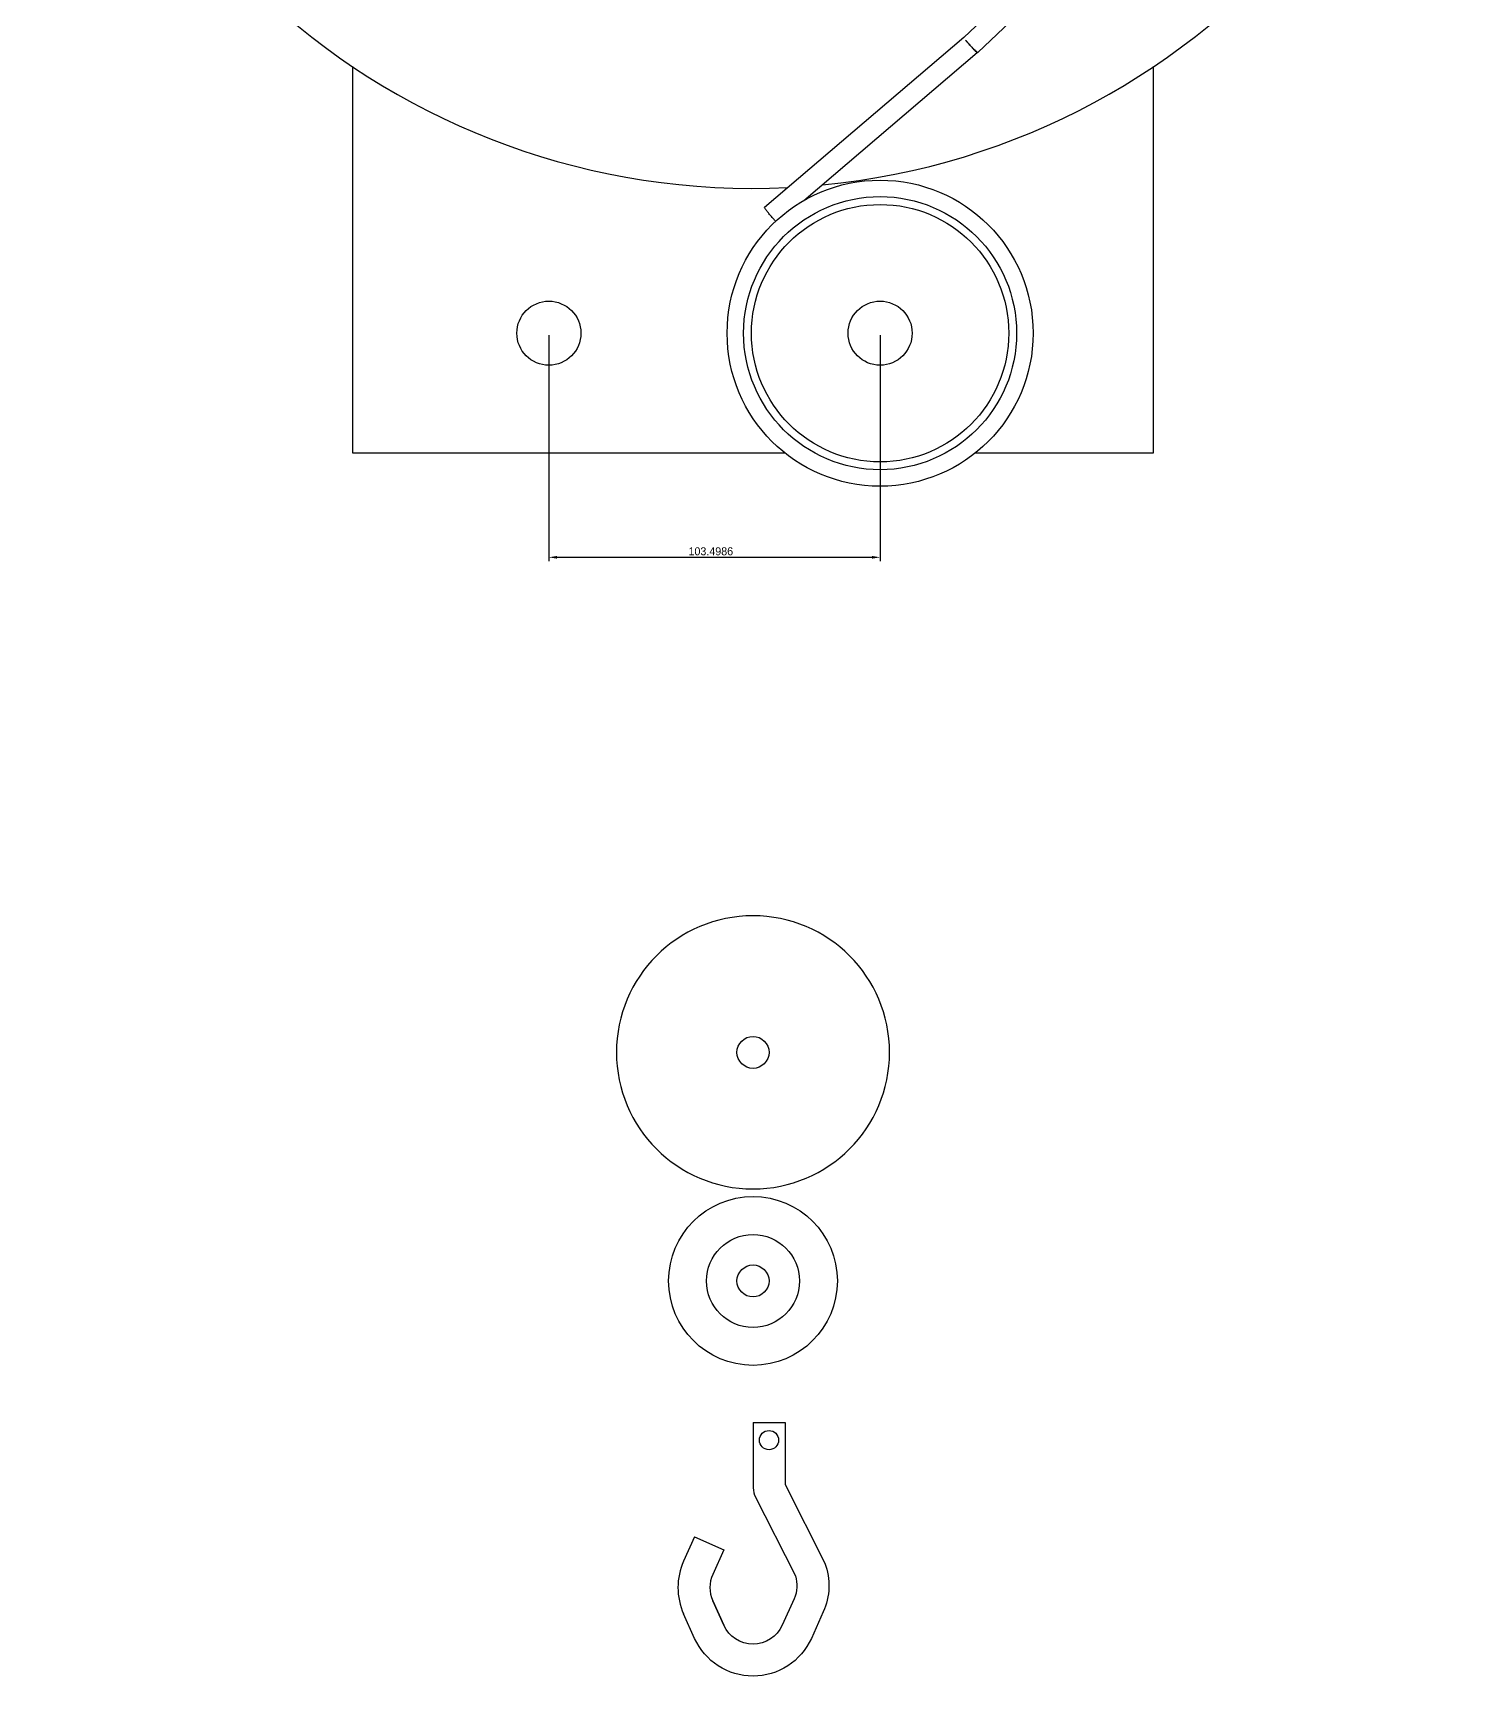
# Model space of a CAD drawing. Extents: x -8712 to 1826, y -2785 to 399.
# Drawn here: x -4995 to -4545, y -914 to -401 of the extents above; entities that cross this region are included whole.
import ezdxf

# ---------------------------------------------------------------- set-up
doc = ezdxf.new("R2010")
doc.units = 0
doc.layers.get('0').update_dxf_attribs({"linetype": 'CONTINUOUS'})
doc.layers.get('DEFPOINTS').update_dxf_attribs({"linetype": 'CONTINUOUS'})
doc.layers.add('DIMENSION', color=7, linetype='CONTINUOUS')
doc.dimstyles.new('ISO-25', dxfattribs={"dimtxt": 2.5, "dimasz": 2.5, "dimexe": 1.25, "dimexo": 0.625, "dimtad": 1, "dimcen": 2.5, "dimazin": 3, "dimtfac": 1, "dimtmove": 0, "dimatfit": 3})

# ---------------------------------------------------------------- blocks, each defined once
blk = doc.blocks.new('*D2')
at = {"layer": 'DEFPOINTS', "color": 0}
for p in [(-4833.560774, -494.670514), (-4730.06222, -494.670514), (-4730.06222, -564.670514)]:
    blk.add_point(p, dxfattribs=at)
at = {"layer": 'DIMENSION', "color": 0}
for p, q in [((-4833.560774, -495.295514), (-4833.560774, -565.920514)), ((-4730.06222, -495.295514), (-4730.06222, -565.920514)), ((-4831.060774, -564.670514), (-4732.56222, -564.670514))]:
    blk.add_line(p, q, dxfattribs=at)
for points in [[(-4831.060774, -564.253847), (-4831.060774, -565.087181), (-4833.560774, -564.670514)], [(-4732.56222, -565.087181), (-4732.56222, -564.253847), (-4730.06222, -564.670514)]]:
    blk.add_solid(points, dxfattribs=at)
at = {"layer": 'DIMENSION', "color": 0, "linetype": 'CONTINUOUS'}
blk.add_text('103.4986', height=2.5, dxfattribs=at).set_placement((-4789.936497, -564.045514))

msp = doc.modelspace()

# ---------------------------------------------------------------- linework, layer by layer
at = {"color": 1}
for p, q in [((-4610.913036, -323.146681), (-4699.582784, -407.01265)), ((-4659.184719, -360.000599), (-4703.927038, -402.318955)), ((-4703.926635, -402.318574), (-4766.215656, -455.398922)), ((-4703.365861, -403.197947), (-4703.367625, -403.195874)), ((-4703.208015, -403.379931), (-4703.365861, -403.197947)), ((-4703.289464, -403.125427), (-4703.28769, -403.127757)), ((-4703.28769, -403.127757), (-4703.139557, -403.318463)), ((-4703.036462, -403.574571), (-4703.208015, -403.379931)), ((-4703.139557, -403.318463), (-4702.978376, -403.522415)), ((-4702.852852, -403.77999), (-4703.036462, -403.574571)), ((-4702.978376, -403.522415), (-4702.805698, -403.73765)), ((-4702.658956, -403.994211), (-4702.852852, -403.77999)), ((-4702.805698, -403.73765), (-4702.623187, -403.962094)), ((-4702.456639, -404.215171), (-4702.658956, -403.994211)), ((-4702.623187, -403.962094), (-4702.4326, -404.193586)), ((-4702.247851, -404.440742), (-4702.456639, -404.215171)), ((-4702.4326, -404.193586), (-4702.235774, -404.429897)), ((-4702.034603, -404.668751), (-4702.247851, -404.440742)), ((-4702.235774, -404.429897), (-4702.034603, -404.668751)), ((-4701.818947, -404.897002), (-4702.034603, -404.668751)), ((-4702.034603, -404.668751), (-4701.831024, -404.907847)), ((-4701.831024, -404.907847), (-4701.626999, -405.144883)), ((-4701.60296, -405.123298), (-4701.818947, -404.897002)), ((-4701.626999, -405.144883), (-4701.424493, -405.377577)), ((-4701.388724, -405.345459), (-4701.60296, -405.123298)), ((-4701.424493, -405.377577), (-4701.225455, -405.603686)), ((-4701.178301, -405.561346), (-4701.388724, -405.345459)), ((-4699.705412, -407.122758), (-4753.881243, -453.289352)), ((-4701.225455, -405.603686), (-4701.031803, -405.821034)), ((-4700.973717, -405.768878), (-4701.178301, -405.561346)), ((-4701.031803, -405.821034), (-4700.8454, -406.027528)), ((-4700.776943, -405.966059), (-4700.973717, -405.768878)), ((-4700.8454, -406.027528), (-4700.668044, -406.221178)), ((-4700.589873, -406.150988), (-4700.776943, -405.966059)), ((-4700.668044, -406.221178), (-4700.501441, -406.40012)), ((-4700.414311, -406.321885), (-4700.589873, -406.150988)), ((-4700.501441, -406.40012), (-4700.347196, -406.562631)), ((-4700.251945, -406.477104), (-4700.414311, -406.321885)), ((-4700.347196, -406.562631), (-4700.206794, -406.707145)), ((-4700.10434, -406.61515), (-4700.251945, -406.477104)), ((-4700.206794, -406.707145), (-4700.081589, -406.83227)), ((-4699.972918, -406.734694), (-4700.10434, -406.61515)), ((-4700.081589, -406.83227), (-4699.972784, -406.936803)), ((-4699.858943, -406.834584), (-4699.972918, -406.734694)), ((-4699.972784, -406.936803), (-4699.881429, -407.019735)), ((-4699.881429, -407.019735), (-4699.808404, -407.080269)), ((-4699.84594, -406.856014), (-4699.863307, -406.83076)), ((-4699.763514, -406.913858), (-4699.858943, -406.834584)), ((-4699.781483, -406.956078), (-4699.84594, -406.856014)), ((-4699.808404, -407.080269), (-4699.75441, -407.117821)), ((-4699.736318, -407.034357), (-4699.781483, -406.956078)), ((-4699.68755, -406.971754), (-4699.763514, -406.913858)), ((-4699.75441, -407.117821), (-4699.719969, -407.132029)), ((-4699.710879, -407.090095), (-4699.736318, -407.034357)), ((-4699.719969, -407.132029), (-4699.705412, -407.122758)), ((-4699.705412, -407.122758), (-4699.710879, -407.090095)), ((-4699.631783, -407.007713), (-4699.68755, -406.971754)), ((-4699.596748, -407.021388), (-4699.631783, -407.007713)), ((-4699.582784, -407.01265), (-4699.596748, -407.021388)), ((-4894.902266, -411.366681), (-4894.902266, -532.055504)), ((-4644.655799, -532.055504), (-4644.655799, -411.366681)), ((-4766.210189, -455.431584), (-4766.215656, -455.398922)), ((-4766.18475, -455.487323), (-4766.210189, -455.431584)), ((-4766.139585, -455.565601), (-4766.18475, -455.487323)), ((-4766.075128, -455.665665), (-4766.139585, -455.565601)), ((-4765.992, -455.786551), (-4766.075128, -455.665665)), ((-4765.891001, -455.927095), (-4765.992, -455.786551)), ((-4765.773105, -456.085943), (-4765.891001, -455.927095)), ((-4765.639447, -456.261566), (-4765.773105, -456.085943)), ((-4765.491314, -456.452272), (-4765.639447, -456.261566)), ((-4765.330132, -456.656224), (-4765.491314, -456.452272)), ((-4765.157455, -456.871459), (-4765.330132, -456.656224)), ((-4764.974944, -457.095903), (-4765.157455, -456.871459)), ((-4764.784357, -457.327395), (-4764.974944, -457.095903)), ((-4764.58753, -457.563706), (-4764.784357, -457.327395)), ((-4764.386359, -457.80256), (-4764.58753, -457.563706)), ((-4764.182781, -458.041656), (-4764.386359, -457.80256)), ((-4763.978756, -458.278692), (-4764.182781, -458.041656)), ((-4763.77625, -458.511385), (-4763.978756, -458.278692)), ((-4763.577212, -458.737495), (-4763.77625, -458.511385)), ((-4763.383559, -458.954843), (-4763.577212, -458.737495)), ((-4763.197157, -459.161336), (-4763.383559, -458.954843)), ((-4763.019801, -459.354987), (-4763.197157, -459.161336)), ((-4762.853198, -459.533929), (-4763.019801, -459.354987)), ((-4762.698953, -459.696439), (-4762.853198, -459.533929)), ((-4762.63457, -459.762708), (-4762.698953, -459.696439)), ((-4894.902266, -532.055504), (-4759.794212, -532.055504)), ((-4715.4034, -532.055504), (-4715.400132, -532.055504)), ((-4700.330228, -532.055504), (-4644.655799, -532.055504))]:
    msp.add_line(p, q, dxfattribs=at)
for p, q in [((-4769.779032, -834.937937), (-4759.779032, -834.937937)), ((-4788.016962, -870.57746), (-4791.46832, -878.245895)), ((-4778.897997, -874.681662), (-4782.349354, -882.350097)), ((-4782.349354, -890.558501), (-4778.897997, -898.226936))]:
    msp.add_line(p, q)
for points in [[(-4759.779032, -834.937937), (-4759.779032, -854.2599), (-4747.318369, -878.863472, -0.197495), (-4747.81924, -894.061679), (-4751.541102, -902.331138, -0.646542), (-4788.016962, -902.331138), (-4791.46832, -894.662703)], [(-4769.779032, -834.937937), (-4769.779032, -854.536124, 0.077818), (-4769.300394, -857.592865), (-4756.535808, -882.796534, -0.185474), (-4756.938205, -889.957477), (-4760.660067, -898.226936, -0.646542), (-4778.897997, -898.226936), (-4782.349354, -890.558501)]]:
    msp.add_lwpolyline(points, format="xyb")
msp.add_lwpolyline([(-4788.016962, -870.57746), (-4778.897997, -874.681662)])
for centre, radius in [((-4730.06222, -494.670514), 47.796805), ((-4730.06222, -494.670514), 42.651136), ((-4730.06222, -494.670514), 40.186429), ((-4833.560774, -494.670514), 10), ((-4730.06222, -494.670514), 10), ((-4769.779032, -719.298122), 5), ((-4769.779032, -790.699775), 5)]:
    msp.add_circle(centre, radius, dxfattribs=at)
for centre, radius in [((-4769.779032, -790.699775), 26.363614), ((-4769.779032, -790.699775), 14.51213), ((-4764.779032, -840.394473), 3)]:
    msp.add_circle(centre, radius)
for centre, radius, start, end in [((-4769.779032, -224.43055), 225, 275.534922, 272.777556), ((-4769.779032, -719.298122), 42.651136, 0, 180), ((-4769.779032, -719.298122), 42.651136, 180, 0)]:
    msp.add_arc(centre, radius, start, end, dxfattribs=at)
for radius in [20, 10]:
    msp.add_arc((-4773.230389, -886.454299), radius, 155.768767, 204.231233)

# ---------------------------------------------------------------- dimensions: what is measured, and where the dimension line sits
at = {"layer": 'DIMENSION'}
dim = msp.add_linear_dim(base=(-4730.06222, -564.670514), p1=(-4833.560774, -494.670514), p2=(-4730.06222, -494.670514), dimstyle='ISO-25', override={"dimlfac": 1, "dimsah": 1, "dimtolj": 1}, dxfattribs=at)
dim.commit()
dim.dimension.update_dxf_attribs({"geometry": '*D2', "text_midpoint": (-4781.811497, -562.795514)})

doc.saveas('drawing.dxf')
